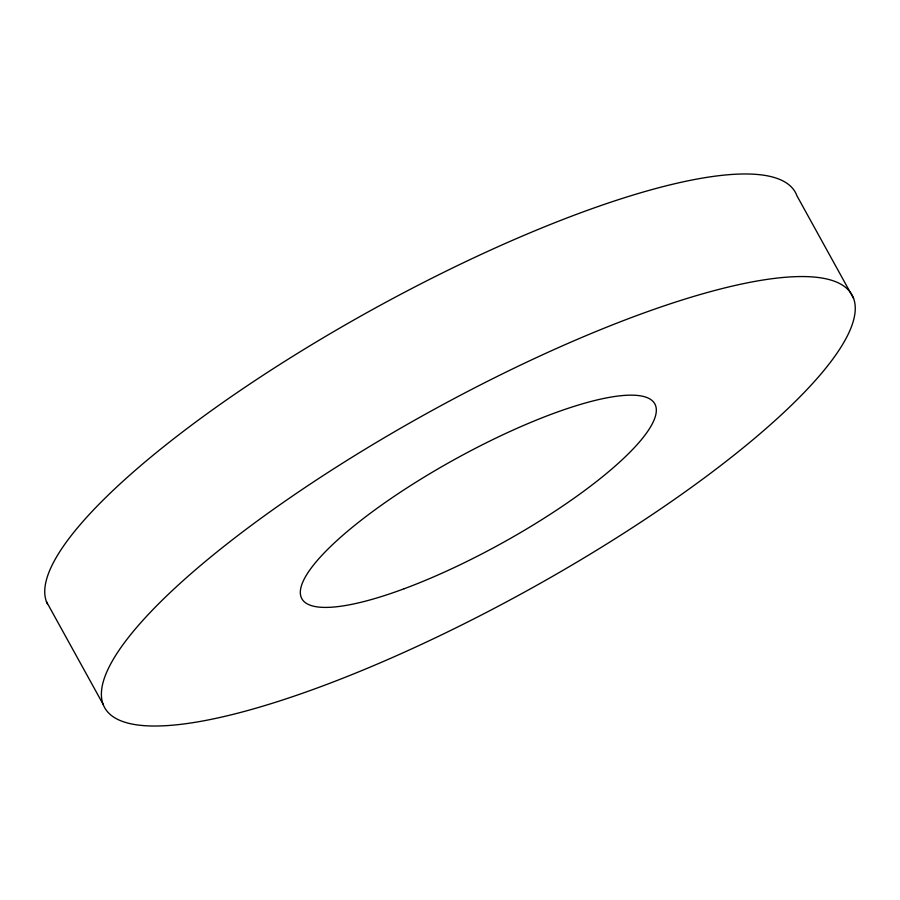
<?xml version="1.0" encoding="UTF-8"?>
<svg xmlns="http://www.w3.org/2000/svg" width="900" height="900" viewBox="0 0 900 900"><rect width="100%" height="100%" fill="white"/><g stroke="black" fill="none" stroke-linecap="round" stroke-linejoin="round"><path stroke-width="1.35" d="M853.582 298.395A426.87 101.824 -28.9 0 0 259.954 519.041A426.87 101.824 -28.9 0 0 321.412 686.43A426.87 101.824 -28.9 0 0 853.582 298.395L796.95 195.817A426.87 101.824 -28.9 0 0 381.296 304.729A426.87 101.824 -28.9 0 0 47.475 604.058M46.417 601.605L103.05 704.183M404.213 588.724A201.6 48.094 -28.9 0 0 655.538 405.473A201.6 48.094 -28.9 0 0 375.188 509.67A201.6 48.094 -28.9 0 0 404.213 588.724"/></g></svg>
